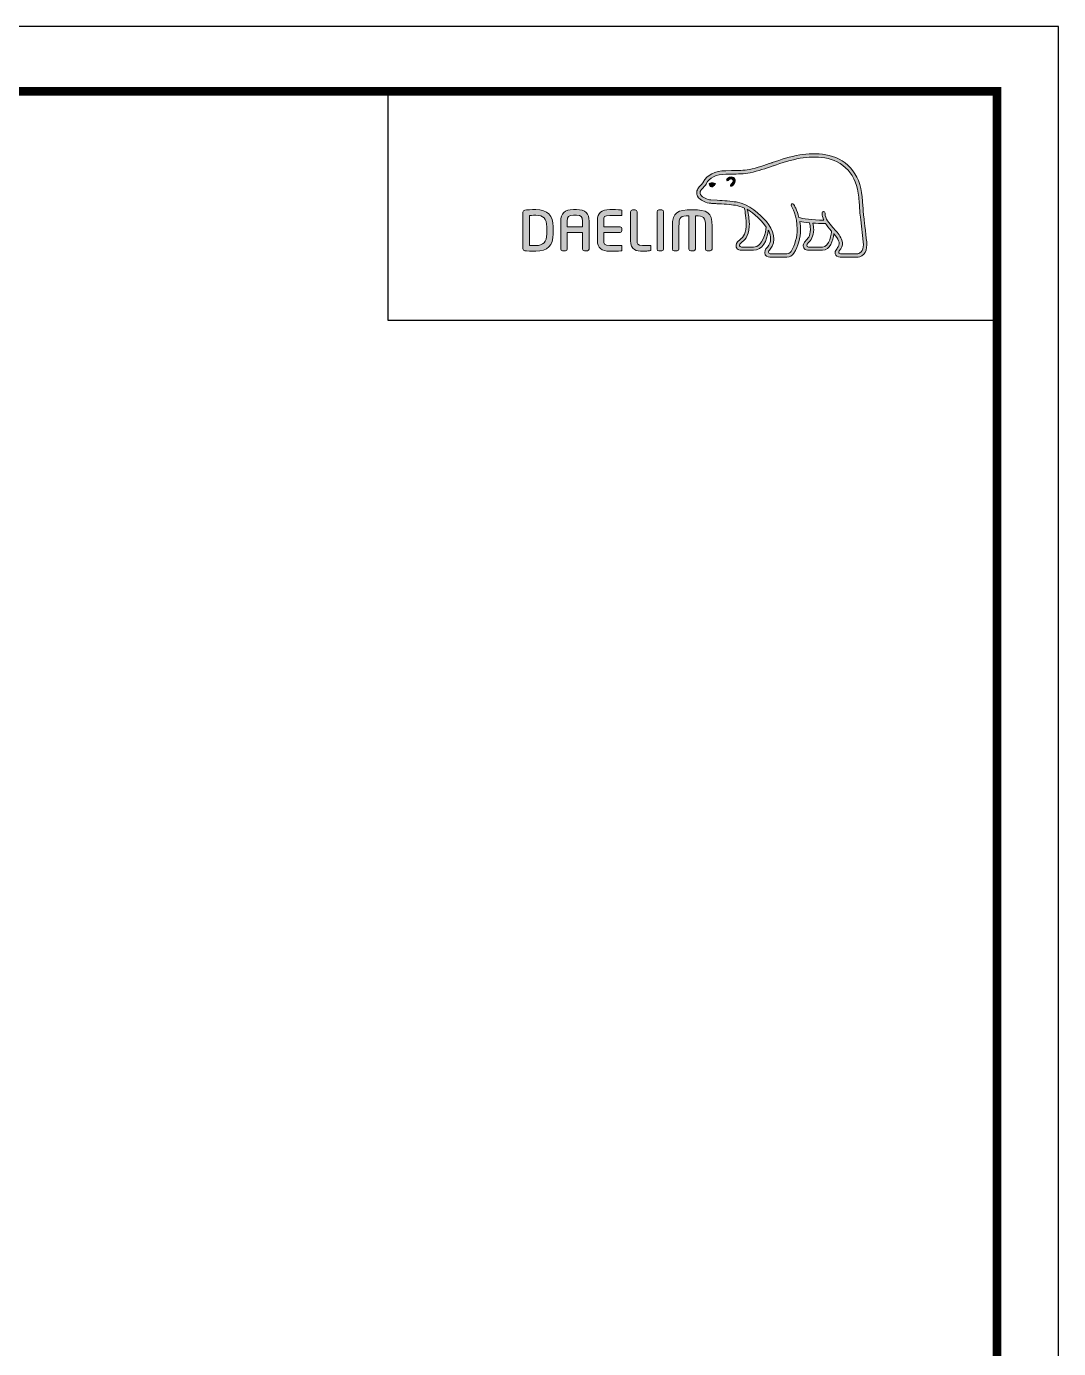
# Model space of a CAD drawing. Extents: x 1425 to 2779, y 0 to 992.
# Drawn here: x 2411.9 to 2778.7, y 522 to 992.2 of the extents above; entities that cross this region are included whole.
import ezdxf

# ---------------------------------------------------------------- set-up
doc = ezdxf.new("R2010")
doc.units = 0
doc.header["$LTSCALE"] = 10
doc.header["$MEASUREMENT"] = 0
doc.layers.get('0').update_dxf_attribs({"linetype": 'CONTINUOUS'})
doc.layers.add('레이어 1', color=7, linetype='CONTINUOUS', lineweight=0)

msp = doc.modelspace()

# ---------------------------------------------------------------- hatches: boundary and pattern name
at = {"layer": '레이어 1'}
h = msp.add_hatch(color=5, dxfattribs=at)
h.dxf.hatch_style = 1
edge = h.paths.add_edge_path(flags=16)
edge.add_spline(control_points=[(2708.62, 912), (2708.02, 911.34), (2707.27, 911.33), (2707.24, 911.33), (2707.24, 911.33), (2701.26, 911.33), (2701.26, 911.33), (2701.04, 911.33), (2700.87, 911.39), (2700.76, 911.5), (2700.67, 911.58), (2700.63, 911.72), (2700.63, 911.89), (2700.63, 912.23), (2700.87, 912.54), (2701.13, 912.86), (2701.38, 913.18), (2701.61, 913.47), (2701.74, 913.84), (2702.06, 914.72), (2702.03, 915.66), (2701.64, 916.49), (2700.93, 917.99), (2699.88, 919.16), (2698.87, 920.3), (2698.87, 920.3), (2698.52, 920.68), (2698.52, 920.68), (2697.2, 922.15), (2695.84, 923.68), (2695.73, 925.74), (2695.71, 926.15), (2695.52, 926.4), (2695.25, 926.39), (2695.25, 926.39), (2694.87, 926.2), (2694.86, 926.2), (2694.75, 926.09), (2694.69, 925.91), (2694.69, 925.72), (2694.69, 925.72), (2694.7, 925.65), (2694.7, 925.65), (2694.75, 924.9), (2694.93, 924.17), (2695.24, 923.41), (2695.24, 923.41), (2695.27, 923.33), (2695.27, 923.33), (2695.27, 923.33), (2695.19, 923.33), (2695.19, 923.33), (2691.35, 923.17), (2687.58, 923.9), (2686.48, 924.17), (2685.79, 926.92), (2684.68, 928.74), (2684.64, 928.81), (2684.55, 928.96), (2684.41, 929.07), (2684.28, 929.1), (2684.28, 929.1), (2683.96, 929.06), (2683.92, 929.05), (2683.89, 929.01), (2683.83, 928.93), (2683.71, 928.77), (2683.71, 928.77), (2683.69, 928.63), (2683.69, 928.63), (2683.69, 928.63), (2683.8, 928.27), (2683.8, 928.27), (2683.88, 928.13), (2685.85, 924.67), (2685.85, 920.09), (2685.85, 917.27), (2685.11, 914.61), (2683.65, 912.18), (2683.3, 911.59), (2682.84, 911.33), (2682.15, 911.33), (2682.15, 911.33), (2676.25, 911.33), (2676.25, 911.33), (2676.06, 911.33), (2675.65, 911.47), (2675.65, 911.9), (2675.65, 912.13), (2675.87, 912.52), (2676.23, 912.93), (2678.69, 915.66), (2677.27, 919.94), (2674.91, 922.75), (2672.63, 925.47), (2668.92, 928.89), (2664.15, 929.74), (2662.46, 930.04), (2659.68, 930.2), (2657.43, 930.33), (2657.43, 930.33), (2655.16, 930.47), (2655.16, 930.47), (2654, 930.56), (2652.07, 931.27), (2651.49, 932.38), (2651.24, 932.84), (2651.27, 933.31), (2651.58, 933.84), (2651.77, 934.17), (2652.04, 934.45), (2652.38, 934.78), (2652.75, 935.16), (2653.14, 935.55), (2653.43, 936.07), (2653.43, 936.07), (2653.52, 936.23), (2653.52, 936.23), (2654.66, 938.41), (2657.01, 939.56), (2660.5, 939.65), (2660.5, 939.65), (2662.47, 939.67), (2662.47, 939.67), (2664.63, 939.68), (2667.08, 939.7), (2669.1, 940.13), (2671.93, 940.74), (2674.77, 941.71), (2677.28, 942.56), (2677.28, 942.56), (2677.36, 942.59), (2677.36, 942.59), (2680.46, 943.65), (2683.67, 944.75), (2686.95, 945.28), (2692.19, 946.15), (2699.4, 946.12), (2703.93, 941.03), (2706.02, 938.68), (2707.31, 935.44), (2707.76, 931.4), (2707.76, 931.4), (2707.74, 931.41), (2707.72, 931.43), (2707.76, 931.35), (2707.79, 930.89), (2707.98, 928.33), (2708.03, 927.09), (2708.09, 925.82), (2708.41, 923.45), (2708.41, 923.45), (2709.33, 915.53), (2709.33, 915.53), (2709.33, 915.53), (2709.38, 914.56), (2709.38, 914.56), (2709.38, 913.43), (2709.13, 912.56), (2708.62, 912)], knot_values=[0, 0, 0, 0, 1, 1, 1, 2, 2, 2, 3, 3, 3, 4, 4, 4, 5, 5, 5, 6, 6, 6, 7, 7, 7, 8, 8, 8, 9, 9, 9, 10, 10, 10, 11, 11, 11, 12, 12, 12, 13, 13, 13, 14, 14, 14, 15, 15, 15, 16, 16, 16, 17, 17, 17, 18, 18, 18, 19, 19, 19, 20, 20, 20, 21, 21, 21, 22, 22, 22, 23, 23, 23, 24, 24, 24, 25, 25, 25, 26, 26, 26, 27, 27, 27, 28, 28, 28, 29, 29, 29, 30, 30, 30, 31, 31, 31, 32, 32, 32, 33, 33, 33, 34, 34, 34, 35, 35, 35, 36, 36, 36, 37, 37, 37, 38, 38, 38, 39, 39, 39, 40, 40, 40, 41, 41, 41, 42, 42, 42, 43, 43, 43, 44, 44, 44, 45, 45, 45, 46, 46, 46, 47, 47, 47, 48, 48, 48, 49, 49, 49, 50, 50, 50, 51, 51, 51, 52, 52, 52, 53, 53, 53, 53], degree=3, periodic=0)
edge = h.paths.add_edge_path(flags=16)
edge.add_spline(control_points=[(2694.78, 913.71), (2694.78, 913.71), (2689.9, 913.71), (2689.9, 913.71), (2689.54, 913.71), (2689.25, 914), (2689.25, 914.36), (2689.25, 914.62), (2689.48, 914.95), (2689.69, 915.17), (2690.68, 916.12), (2691.7, 917.43), (2691.7, 919.92), (2691.7, 919.92), (2691.63, 921.04), (2691.63, 921.05), (2691.63, 921.05), (2691.45, 922.15), (2691.45, 922.15), (2691.45, 922.15), (2691.44, 922.22), (2691.44, 922.22), (2691.44, 922.22), (2691.51, 922.21), (2691.51, 922.21), (2692.42, 922.15), (2694.19, 922.05), (2695.89, 922.13), (2696.31, 921.44), (2697.01, 920.57), (2698.02, 919.39), (2697.97, 918.81), (2697.49, 913.71), (2694.78, 913.71)], knot_values=[0, 0, 0, 0, 1, 1, 1, 2, 2, 2, 3, 3, 3, 4, 4, 4, 5, 5, 5, 6, 6, 6, 7, 7, 7, 8, 8, 8, 9, 9, 9, 10, 10, 10, 11, 11, 11, 11], degree=3, periodic=0)
edge = h.paths.add_edge_path(flags=16)
edge.add_spline(control_points=[(2670.29, 913.71), (2670.29, 913.71), (2666, 913.71), (2666, 913.71), (2665.68, 913.71), (2665.33, 913.97), (2665.33, 914.36), (2665.33, 914.6), (2665.53, 914.9), (2665.9, 915.19), (2666.98, 916.05), (2668.62, 917.36), (2668.8, 920.97), (2668.8, 920.97), (2668.83, 921.95), (2668.83, 921.95), (2668.83, 923.49), (2668.47, 925.34), (2668.14, 927), (2668.14, 927), (2668.09, 927.17), (2668.09, 927.17), (2668.09, 927.17), (2668.23, 927.06), (2668.23, 927.06), (2668.87, 926.67), (2672.37, 924.29), (2674.85, 920.79), (2674.64, 919.13), (2673.71, 913.71), (2670.29, 913.71)], knot_values=[0, 0, 0, 0, 1, 1, 1, 2, 2, 2, 3, 3, 3, 4, 4, 4, 5, 5, 5, 6, 6, 6, 7, 7, 7, 8, 8, 8, 9, 9, 9, 10, 10, 10, 10], degree=3, periodic=0)
edge = h.paths.add_edge_path()
edge.add_spline(control_points=[(2710.54, 915.65), (2710.54, 915.66), (2709.63, 923.61), (2709.63, 923.61), (2709.29, 925.99), (2709.24, 927.26), (2709.2, 928.38), (2709.2, 928.38), (2708.97, 931.52), (2708.97, 931.52), (2708.5, 935.82), (2707.1, 939.29), (2704.84, 941.83), (2699.94, 947.33), (2692.3, 947.39), (2686.74, 946.48), (2683.34, 945.91), (2680.08, 944.8), (2676.94, 943.73), (2676.94, 943.73), (2676.83, 943.69), (2676.83, 943.69), (2674.37, 942.85), (2671.58, 941.9), (2668.84, 941.31), (2666.96, 940.91), (2664.6, 940.89), (2662.52, 940.88), (2662.52, 940.88), (2660.46, 940.86), (2660.46, 940.86), (2656.5, 940.76), (2653.8, 939.39), (2652.44, 936.78), (2652.44, 936.78), (2652.38, 936.67), (2652.38, 936.67), (2652.15, 936.27), (2651.82, 935.94), (2651.52, 935.64), (2651.19, 935.31), (2650.82, 934.93), (2650.53, 934.45), (2650.25, 933.97), (2650.11, 933.48), (2650.11, 933), (2650.11, 932.59), (2650.21, 932.2), (2650.41, 931.82), (2651.25, 930.23), (2653.65, 929.37), (2655.09, 929.27), (2655.09, 929.27), (2657.2, 929.13), (2657.25, 929.13), (2659.36, 929.01), (2662.24, 928.84), (2663.93, 928.55), (2664.92, 928.37), (2666.04, 928.02), (2667.07, 927.53), (2667.14, 927.26), (2667.68, 924.88), (2667.68, 921.95), (2667.68, 921.95), (2667.66, 921.02), (2667.66, 921.02), (2667.5, 917.93), (2666.15, 916.85), (2665.17, 916.06), (2665.07, 915.99), (2664.19, 915.26), (2664.12, 914.38), (2664.08, 913.88), (2664.22, 913.43), (2664.52, 913.1), (2664.85, 912.75), (2665.35, 912.57), (2666, 912.57), (2666, 912.57), (2670.29, 912.57), (2670.29, 912.57), (2673.49, 912.57), (2675.08, 916.02), (2675.56, 919.26), (2675.56, 919.26), (2675.57, 919.71), (2675.57, 919.71), (2675.57, 919.71), (2675.7, 919.49), (2675.7, 919.49), (2676.12, 918.57), (2676.36, 917.48), (2676.36, 916.65), (2676.36, 915.5), (2676, 914.49), (2675.32, 913.73), (2675.15, 913.56), (2674.3, 912.67), (2674.3, 911.79), (2674.3, 911.79), (2674.3, 911.64), (2674.3, 911.64), (2674.42, 910.59), (2675.27, 910.12), (2676.06, 910.12), (2676.06, 910.12), (2682.15, 910.12), (2682.15, 910.12), (2683.25, 910.12), (2684.13, 910.62), (2684.69, 911.55), (2686.24, 914.12), (2687.02, 916.92), (2687.02, 919.85), (2687.02, 920.77), (2686.94, 921.75), (2686.77, 922.76), (2686.77, 922.76), (2686.75, 922.84), (2686.75, 922.84), (2686.75, 922.84), (2686.83, 922.83), (2686.83, 922.83), (2687.57, 922.68), (2688.75, 922.48), (2690.2, 922.32), (2690.2, 922.32), (2690.25, 922.32), (2690.25, 922.32), (2690.25, 922.32), (2690.44, 921.2), (2690.44, 921.2), (2690.44, 921.2), (2690.48, 920.94), (2690.48, 920.93), (2690.48, 920.93), (2690.54, 919.94), (2690.54, 919.94), (2690.54, 917.57), (2689.47, 916.54), (2688.89, 915.99), (2688.88, 915.98), (2688.07, 915.16), (2687.98, 914.44), (2687.98, 914.44), (2687.96, 914.21), (2687.96, 914.21), (2687.96, 913.98), (2688.02, 913.53), (2688.42, 913.12), (2688.77, 912.75), (2689.31, 912.57), (2690.04, 912.57), (2690.04, 912.57), (2694.78, 912.57), (2694.78, 912.57), (2697.66, 912.57), (2698.53, 916.23), (2698.88, 918.29), (2698.88, 918.29), (2698.9, 918.5), (2698.9, 918.5), (2698.9, 918.5), (2699.01, 918.34), (2699.01, 918.34), (2699.67, 917.49), (2700.26, 916.55), (2700.54, 915.96), (2700.68, 915.66), (2700.76, 915.32), (2700.76, 914.98), (2700.76, 914.98), (2700.66, 914.29), (2700.66, 914.29), (2700.55, 913.92), (2700.29, 913.58), (2700.04, 913.24), (2699.68, 912.77), (2699.3, 912.28), (2699.3, 911.68), (2699.3, 911.68), (2699.34, 911.35), (2699.34, 911.35), (2699.51, 910.56), (2700.15, 910.12), (2701.14, 910.12), (2701.14, 910.12), (2707.24, 910.12), (2707.24, 910.12), (2707.37, 910.12), (2708.56, 910.15), (2709.5, 911.16), (2710.24, 911.97), (2710.6, 913.08), (2710.6, 914.55), (2710.6, 914.55), (2710.54, 915.64), (2710.54, 915.65)], knot_values=[0, 0, 0, 0, 1, 1, 1, 2, 2, 2, 3, 3, 3, 4, 4, 4, 5, 5, 5, 6, 6, 6, 7, 7, 7, 8, 8, 8, 9, 9, 9, 10, 10, 10, 11, 11, 11, 12, 12, 12, 13, 13, 13, 14, 14, 14, 15, 15, 15, 16, 16, 16, 17, 17, 17, 18, 18, 18, 19, 19, 19, 20, 20, 20, 21, 21, 21, 22, 22, 22, 23, 23, 23, 24, 24, 24, 25, 25, 25, 26, 26, 26, 27, 27, 27, 28, 28, 28, 29, 29, 29, 30, 30, 30, 31, 31, 31, 32, 32, 32, 33, 33, 33, 34, 34, 34, 35, 35, 35, 36, 36, 36, 37, 37, 37, 38, 38, 38, 39, 39, 39, 40, 40, 40, 41, 41, 41, 42, 42, 42, 43, 43, 43, 44, 44, 44, 45, 45, 45, 46, 46, 46, 47, 47, 47, 48, 48, 48, 49, 49, 49, 50, 50, 50, 51, 51, 51, 52, 52, 52, 53, 53, 53, 54, 54, 54, 55, 55, 55, 56, 56, 56, 57, 57, 57, 58, 58, 58, 59, 59, 59, 60, 60, 60, 61, 61, 61, 62, 62, 62, 63, 63, 63, 64, 64, 64, 65, 65, 65, 66, 66, 66, 66], degree=3, periodic=0)
edge = h.paths.add_edge_path(flags=0)
edge.add_spline(control_points=[(2654.98, 936.22), (2654.98, 936.22), (2655.87, 936.62), (2656.97, 936.19), (2656.97, 936.19), (2657.1, 936.14), (2656.93, 935.89), (2656.39, 935.17), (2655.87, 935.01), (2655.87, 935.01), (2655.87, 935.01), (2655.48, 934.88), (2655.27, 935.14), (2654.83, 935.65), (2654.82, 935.94), (2654.82, 935.94), (2654.82, 935.94), (2654.78, 936.16), (2654.98, 936.22)], knot_values=[0, 0, 0, 0, 1, 1, 1, 2, 2, 2, 3, 3, 3, 4, 4, 4, 5, 5, 5, 6, 6, 6, 6], degree=3, periodic=0)
edge = h.paths.add_edge_path(flags=0)
edge.add_spline(control_points=[(2660.83, 937.85), (2660.7, 937.7), (2660.69, 937.46), (2660.83, 937.33), (2660.97, 937.21), (2661.21, 937.24), (2661.34, 937.39), (2661.41, 937.46), (2662.14, 938.33), (2662.77, 937.88), (2663, 937.72), (2663.09, 937.49), (2663.06, 937.18), (2663, 936.7), (2662.58, 936.15), (2662.29, 935.96), (2662.13, 935.86), (2662.02, 935.65), (2662.1, 935.47), (2662.17, 935.3), (2662.39, 935.25), (2662.57, 935.33), (2663.09, 935.58), (2663.76, 936.42), (2663.85, 937.2), (2663.91, 937.75), (2663.66, 938.2), (2663.23, 938.5), (2662.29, 939.16), (2661.23, 938.27), (2660.83, 937.85)], knot_values=[0, 0, 0, 0, 1, 1, 1, 2, 2, 2, 3, 3, 3, 4, 4, 4, 5, 5, 5, 6, 6, 6, 7, 7, 7, 8, 8, 8, 9, 9, 9, 10, 10, 10, 10], degree=3, periodic=0)
edge = h.paths.add_edge_path(flags=0)
edge.add_spline(control_points=[(2660.72, 937.2), (2660.72, 937.2), (2660.72, 937.2), (2660.72, 937.2), (2660.72, 937.2), (2660.72, 937.2), (2660.72, 937.2)], knot_values=[0, 0, 0, 0, 1, 1, 1, 2, 2, 2, 2], degree=3, periodic=0)
h = msp.add_hatch(color=5, dxfattribs=at)
h.dxf.hatch_style = 2
edge = h.paths.add_edge_path()
edge.add_spline(control_points=[(2655.06, 935.27), (2655.27, 935.01), (2655.65, 935.15), (2655.65, 935.15), (2655.65, 935.15), (2656.18, 935.3), (2656.72, 936.02)], knot_values=[2, 2, 2, 2, 3, 3, 3, 4, 4, 4, 4], degree=3, periodic=0)
edge.add_spline(control_points=[(2656.72, 936.02), (2656.89, 936.27), (2656.76, 936.33), (2656.76, 936.33)], knot_values=[1.00001, 1.00001, 1.00001, 1.00001, 2, 2, 2, 2], degree=3, periodic=0)
edge.add_spline(control_points=[(2656.76, 936.33), (2656.69, 936.36), (2656.62, 936.38), (2656.55, 936.4)], knot_values=[0.937491, 0.937491, 0.937491, 0.937491, 1, 1, 1, 1], degree=3, periodic=0)
edge.add_spline(control_points=[(2656.55, 936.4), (2656.42, 936.44), (2656.29, 936.47), (2656.17, 936.49)], knot_values=[0.812494, 0.812494, 0.812494, 0.812494, 0.937491, 0.937491, 0.937491, 0.937491], degree=3, periodic=0)
edge.add_spline(control_points=[(2656.17, 936.49), (2656.04, 936.51), (2655.92, 936.52), (2655.81, 936.52)], knot_values=[0.687496, 0.687496, 0.687496, 0.687496, 0.812494, 0.812494, 0.812494, 0.812494], degree=3, periodic=0)
edge.add_spline(control_points=[(2655.81, 936.52), (2655.7, 936.53), (2655.59, 936.52), (2655.49, 936.51)], knot_values=[0.562499, 0.562499, 0.562499, 0.562499, 0.687496, 0.687496, 0.687496, 0.687496], degree=3, periodic=0)
edge.add_spline(control_points=[(2655.49, 936.51), (2655.35, 936.5), (2655.22, 936.48), (2655.11, 936.46)], knot_values=[0.375003, 0.375003, 0.375003, 0.375003, 0.562499, 0.562499, 0.562499, 0.562499], degree=3, periodic=0)
edge.add_spline(control_points=[(2655.11, 936.46), (2654.97, 936.42), (2654.86, 936.39), (2654.81, 936.37)], knot_values=[0.125007, 0.125007, 0.125007, 0.125007, 0.375003, 0.375003, 0.375003, 0.375003], degree=3, periodic=0)
edge.add_spline(control_points=[(2654.81, 936.37), (2654.79, 936.36), (2654.77, 936.35), (2654.77, 936.35)], knot_values=[0, 0, 0, 0, 0.125007, 0.125007, 0.125007, 0.125007], degree=3, periodic=0)
edge.add_spline(control_points=[(2654.77, 936.35), (2654.56, 936.3), (2654.61, 936.08), (2654.61, 936.08), (2654.61, 936.08), (2654.62, 935.78), (2655.06, 935.27)], knot_values=[4, 4, 4, 4, 5, 5, 5, 6, 6, 6, 6], degree=3, periodic=0)
h = msp.add_hatch(color=5, dxfattribs=at)
h.dxf.hatch_style = 2
edge = h.paths.add_edge_path()
edge.add_spline(control_points=[(2660.83, 937.85), (2660.7, 937.7), (2660.69, 937.46), (2660.83, 937.33), (2660.97, 937.21), (2661.21, 937.24), (2661.34, 937.39), (2661.41, 937.46), (2662.14, 938.33), (2662.77, 937.88), (2663, 937.72), (2663.09, 937.49), (2663.06, 937.18), (2663, 936.7), (2662.58, 936.15), (2662.29, 935.96), (2662.13, 935.86), (2662.02, 935.65), (2662.1, 935.47), (2662.17, 935.3), (2662.39, 935.25), (2662.57, 935.33), (2663.09, 935.58), (2663.76, 936.42), (2663.85, 937.2), (2663.91, 937.75), (2663.66, 938.2), (2663.23, 938.5), (2662.29, 939.16), (2661.23, 938.27), (2660.83, 937.85)], knot_values=[0, 0, 0, 0, 1, 1, 1, 2, 2, 2, 3, 3, 3, 4, 4, 4, 5, 5, 5, 6, 6, 6, 7, 7, 7, 8, 8, 8, 9, 9, 9, 10, 10, 10, 10], degree=3, periodic=0)
h = msp.add_hatch(color=5, dxfattribs=at)
h.dxf.hatch_style = 2
edge = h.paths.add_edge_path()
edge.add_spline(control_points=[(2596.82, 918.36), (2596.82, 915.58), (2595.55, 914.23), (2592.94, 914.23), (2592.94, 914.23), (2591.16, 914.26), (2590.69, 914.27), (2590.69, 914.27), (2590.69, 924.93), (2590.69, 924.93), (2591.62, 925.02), (2592.93, 925.04), (2592.94, 925.04), (2595.63, 925.04), (2596.82, 923.76), (2596.82, 920.91), (2596.82, 920.91), (2596.82, 918.36), (2596.82, 918.36)], knot_values=[0, 0, 0, 0, 1, 1, 1, 2, 2, 2, 3, 3, 3, 4, 4, 4, 5, 5, 5, 6, 6, 6, 6], degree=3, periodic=0)
edge = h.paths.add_edge_path()
edge.add_spline(control_points=[(2592.94, 927.04), (2591.49, 927.04), (2589.61, 926.95), (2589, 926.85), (2588.61, 926.79), (2588.36, 926.5), (2588.36, 926.12), (2588.36, 926.12), (2588.36, 913.15), (2588.36, 913.15), (2588.36, 912.75), (2588.61, 912.47), (2589.02, 912.41), (2589.6, 912.31), (2591.47, 912.23), (2592.94, 912.23), (2596.99, 912.23), (2599.13, 914.35), (2599.13, 918.36), (2599.13, 918.36), (2599.13, 920.91), (2599.13, 920.91), (2599.13, 924.92), (2596.99, 927.04), (2592.94, 927.04)], knot_values=[0, 0, 0, 0, 1, 1, 1, 2, 2, 2, 3, 3, 3, 4, 4, 4, 5, 5, 5, 6, 6, 6, 7, 7, 7, 8, 8, 8, 8], degree=3, periodic=0)
h = msp.add_hatch(color=5, dxfattribs=at)
h.dxf.hatch_style = 2
edge = h.paths.add_edge_path()
edge.add_spline(control_points=[(2609.57, 920.92), (2609.57, 920.92), (2604.11, 920.92), (2604.11, 920.92), (2604.11, 921.12), (2604.11, 922.87), (2604.11, 922.87), (2604.11, 924.69), (2604.65, 925), (2606.27, 925), (2606.27, 925), (2607.41, 925), (2607.41, 925), (2609.03, 925), (2609.57, 924.69), (2609.57, 922.87), (2609.57, 922.87), (2609.57, 921.12), (2609.57, 920.92)], knot_values=[0, 0, 0, 0, 1, 1, 1, 2, 2, 2, 3, 3, 3, 4, 4, 4, 5, 5, 5, 6, 6, 6, 6], degree=3, periodic=0)
edge = h.paths.add_edge_path()
edge.add_spline(control_points=[(2607.41, 927.04), (2607.41, 927.04), (2606.27, 927.04), (2606.27, 927.04), (2603.18, 927.04), (2601.8, 925.75), (2601.8, 922.87), (2601.8, 922.87), (2601.8, 913), (2601.8, 913), (2601.8, 912.65), (2602.09, 912.36), (2602.42, 912.36), (2602.42, 912.36), (2603.5, 912.36), (2603.5, 912.36), (2603.88, 912.36), (2604.11, 912.68), (2604.11, 913), (2604.11, 913), (2604.11, 918.67), (2604.11, 918.89), (2604.11, 918.89), (2609.57, 918.89), (2609.57, 918.89), (2609.57, 918.67), (2609.57, 913), (2609.57, 913), (2609.57, 912.64), (2609.85, 912.36), (2610.19, 912.36), (2610.19, 912.36), (2611.26, 912.36), (2611.26, 912.36), (2611.63, 912.36), (2611.88, 912.69), (2611.88, 913), (2611.88, 913), (2611.88, 922.87), (2611.88, 922.87), (2611.88, 925.75), (2610.5, 927.04), (2607.41, 927.04)], knot_values=[0, 0, 0, 0, 1, 1, 1, 2, 2, 2, 3, 3, 3, 4, 4, 4, 5, 5, 5, 6, 6, 6, 7, 7, 7, 8, 8, 8, 9, 9, 9, 10, 10, 10, 11, 11, 11, 12, 12, 12, 13, 13, 13, 14, 14, 14, 14], degree=3, periodic=0)
h = msp.add_hatch(color=5, dxfattribs=at)
h.dxf.hatch_style = 2
edge = h.paths.add_edge_path()
edge.add_spline(control_points=[(2614.82, 923.27), (2614.82, 923.27), (2614.82, 916), (2614.82, 916), (2614.82, 913.46), (2616.27, 912.23), (2619.26, 912.23), (2620.57, 912.23), (2622.37, 912.25), (2623.09, 912.32), (2623.08, 912.32), (2623.43, 912.35), (2623.43, 912.35), (2623.43, 912.35), (2623.54, 912.36), (2623.54, 912.36), (2623.54, 912.36), (2623.54, 914.31), (2623.54, 914.31), (2623.54, 914.31), (2619.27, 914.31), (2619.27, 914.31), (2617.13, 914.31), (2617.13, 914.91), (2617.13, 916), (2617.13, 916), (2617.13, 918.69), (2617.13, 918.9), (2617.35, 918.9), (2622.87, 918.9), (2622.87, 918.9), (2623.23, 918.9), (2623.53, 919.19), (2623.53, 919.54), (2623.53, 919.54), (2623.53, 920.26), (2623.53, 920.26), (2623.53, 920.62), (2623.23, 920.91), (2622.87, 920.91), (2622.87, 920.91), (2617.35, 920.91), (2617.13, 920.91), (2617.13, 921.12), (2617.13, 923.27), (2617.13, 923.27), (2617.13, 924.36), (2617.13, 924.96), (2619.27, 924.96), (2619.27, 924.96), (2623.54, 924.94), (2623.54, 924.94), (2623.54, 924.94), (2623.54, 926.88), (2623.54, 926.88), (2623.54, 926.88), (2623.08, 926.92), (2623.08, 926.92), (2622.25, 927), (2620.32, 927.04), (2619.26, 927.04), (2616.27, 927.04), (2614.82, 925.81), (2614.82, 923.27)], knot_values=[0, 0, 0, 0, 1, 1, 1, 2, 2, 2, 3, 3, 3, 4, 4, 4, 5, 5, 5, 6, 6, 6, 7, 7, 7, 8, 8, 8, 9, 9, 9, 10, 10, 10, 11, 11, 11, 12, 12, 12, 13, 13, 13, 14, 14, 14, 15, 15, 15, 16, 16, 16, 17, 17, 17, 18, 18, 18, 19, 19, 19, 20, 20, 20, 21, 21, 21, 21], degree=3, periodic=0)
h = msp.add_hatch(color=5, dxfattribs=at)
h.dxf.hatch_style = 2
edge = h.paths.add_edge_path()
edge.add_spline(control_points=[(2627.24, 926.91), (2626.89, 926.91), (2626.58, 926.61), (2626.58, 926.26), (2626.58, 926.26), (2626.58, 916), (2626.58, 916), (2626.58, 912.66), (2628.87, 912.23), (2630.85, 912.23), (2632.31, 912.23), (2632.69, 912.29), (2633.12, 912.36), (2633.12, 912.36), (2633.37, 912.4), (2633.37, 912.4), (2633.37, 912.4), (2633.71, 912.44), (2633.71, 912.44), (2633.71, 912.44), (2633.81, 912.45), (2633.81, 912.45), (2633.81, 912.45), (2633.81, 914.31), (2633.81, 914.31), (2633.81, 914.31), (2630.88, 914.31), (2630.88, 914.31), (2628.9, 914.31), (2628.9, 915.05), (2628.9, 915.78), (2628.9, 915.78), (2628.9, 926.26), (2628.9, 926.26), (2628.9, 926.61), (2628.6, 926.91), (2628.24, 926.91), (2628.24, 926.91), (2627.24, 926.91), (2627.24, 926.91)], knot_values=[0, 0, 0, 0, 1, 1, 1, 2, 2, 2, 3, 3, 3, 4, 4, 4, 5, 5, 5, 6, 6, 6, 7, 7, 7, 8, 8, 8, 9, 9, 9, 10, 10, 10, 11, 11, 11, 12, 12, 12, 13, 13, 13, 13], degree=3, periodic=0)
h = msp.add_hatch(color=5, dxfattribs=at)
h.dxf.hatch_style = 2
edge = h.paths.add_edge_path()
edge.add_spline(control_points=[(2636.67, 926.91), (2636.28, 926.91), (2636.05, 926.59), (2636.05, 926.28), (2636.05, 926.28), (2636.05, 913), (2636.05, 913), (2636.05, 912.64), (2636.33, 912.36), (2636.67, 912.36), (2636.67, 912.36), (2637.75, 912.36), (2637.75, 912.36), (2638.13, 912.36), (2638.36, 912.68), (2638.36, 913), (2638.36, 913), (2638.36, 926.28), (2638.36, 926.28), (2638.36, 926.63), (2638.09, 926.91), (2637.75, 926.91), (2637.75, 926.91), (2636.67, 926.91), (2636.67, 926.91)], knot_values=[0, 0, 0, 0, 1, 1, 1, 2, 2, 2, 3, 3, 3, 4, 4, 4, 5, 5, 5, 6, 6, 6, 7, 7, 7, 8, 8, 8, 8], degree=3, periodic=0)
h = msp.add_hatch(color=5, dxfattribs=at)
h.dxf.hatch_style = 2
edge = h.paths.add_edge_path()
edge.add_spline(control_points=[(2641.47, 921.17), (2641.47, 921.17), (2641.47, 913), (2641.47, 913), (2641.47, 912.64), (2641.75, 912.36), (2642.09, 912.36), (2642.09, 912.36), (2643.18, 912.36), (2643.18, 912.36), (2643.57, 912.36), (2643.8, 912.68), (2643.8, 913), (2643.8, 913), (2643.8, 920.97), (2643.8, 920.97), (2643.8, 924.49), (2644.4, 924.83), (2647.37, 924.84), (2647.37, 924.62), (2647.37, 913), (2647.37, 913), (2647.37, 912.63), (2647.63, 912.36), (2647.98, 912.36), (2647.98, 912.36), (2649.06, 912.36), (2649.06, 912.36), (2649.44, 912.36), (2649.67, 912.68), (2649.67, 913), (2649.67, 913), (2649.67, 924.59), (2649.67, 924.82), (2651.06, 924.81), (2652.04, 924.7), (2652.57, 924.17), (2653.13, 923.61), (2653.24, 922.57), (2653.24, 920.97), (2653.24, 920.97), (2653.24, 913), (2653.24, 913), (2653.24, 912.65), (2653.52, 912.36), (2653.86, 912.36), (2653.86, 912.36), (2654.96, 912.36), (2654.96, 912.36), (2655.34, 912.36), (2655.57, 912.69), (2655.57, 913), (2655.57, 913), (2655.57, 921.17), (2655.57, 921.17), (2655.57, 926.13), (2653.82, 926.97), (2648.53, 926.97), (2643.23, 926.97), (2641.47, 926.13), (2641.47, 921.17)], knot_values=[0, 0, 0, 0, 1, 1, 1, 2, 2, 2, 3, 3, 3, 4, 4, 4, 5, 5, 5, 6, 6, 6, 7, 7, 7, 8, 8, 8, 9, 9, 9, 10, 10, 10, 11, 11, 11, 12, 12, 12, 13, 13, 13, 14, 14, 14, 15, 15, 15, 16, 16, 16, 17, 17, 17, 18, 18, 18, 19, 19, 19, 20, 20, 20, 20], degree=3, periodic=0)

# ---------------------------------------------------------------- linework, layer by layer
at = {"color": 5, "lineweight": -3, "ltscale": 0.5}
msp.add_line((2540.43, 887.61), (2540.43, 969.12), dxfattribs=at)
at = {"color": 5}
msp.add_line((2670.1, 912.57), (2670.1, 912.57), dxfattribs=at)
at = {"color": 5, "lineweight": -3, "ltscale": 40}
msp.add_line((2756.84, 887.61), (2540.43, 887.61), dxfattribs=at)
at = {"lineweight": -3, "ltscale": 0.5}
msp.add_lwpolyline([(1424.67, 0), (2778.75, 0), (2778.75, 992.16), (1424.67, 992.16)], close=True, dxfattribs=at)
at = {"color": 5, "linetype": 'ByBlock', "lineweight": -3, "const_width": 3.12}
msp.add_lwpolyline([(1446.44, 42.48), (2756.84, 42.48), (2756.84, 969.12), (1446.44, 969.12)], close=True, dxfattribs=at)
at = {"layer": '레이어 1', "color": 5}
for points, knots in [([(2710.54, 915.65), (2710.54, 915.66), (2709.63, 923.61), (2709.63, 923.61), (2709.29, 925.99), (2709.24, 927.26), (2709.2, 928.38), (2709.2, 928.38), (2708.97, 931.52), (2708.97, 931.52), (2708.5, 935.82), (2707.1, 939.29), (2704.84, 941.83), (2699.94, 947.33), (2692.3, 947.39), (2686.74, 946.48), (2683.34, 945.91), (2680.08, 944.8), (2676.94, 943.73), (2676.94, 943.73), (2676.83, 943.69), (2676.83, 943.69), (2674.37, 942.85), (2671.58, 941.9), (2668.84, 941.31), (2666.96, 940.91), (2664.6, 940.89), (2662.52, 940.88), (2662.52, 940.88), (2660.46, 940.86), (2660.46, 940.86), (2656.5, 940.76), (2653.8, 939.39), (2652.44, 936.78), (2652.44, 936.78), (2652.38, 936.67), (2652.38, 936.67), (2652.15, 936.27), (2651.82, 935.94), (2651.52, 935.64), (2651.19, 935.31), (2650.82, 934.93), (2650.53, 934.45), (2650.25, 933.97), (2650.11, 933.48), (2650.11, 933), (2650.11, 932.59), (2650.21, 932.2), (2650.41, 931.82), (2651.25, 930.23), (2653.65, 929.37), (2655.09, 929.27), (2655.09, 929.27), (2657.2, 929.13), (2657.25, 929.13), (2659.36, 929.01), (2662.24, 928.84), (2663.93, 928.55), (2664.92, 928.37), (2666.04, 928.02), (2667.07, 927.53), (2667.14, 927.26), (2667.68, 924.88), (2667.68, 921.95), (2667.68, 921.95), (2667.66, 921.02), (2667.66, 921.02), (2667.5, 917.93), (2666.15, 916.85), (2665.17, 916.06), (2665.07, 915.99), (2664.19, 915.26), (2664.12, 914.38), (2664.08, 913.88), (2664.22, 913.43), (2664.52, 913.1), (2664.85, 912.75), (2665.35, 912.57), (2666, 912.57), (2666, 912.57), (2670.29, 912.57), (2670.29, 912.57), (2673.49, 912.57), (2675.08, 916.02), (2675.56, 919.26), (2675.56, 919.26), (2675.57, 919.71), (2675.57, 919.71), (2675.57, 919.71), (2675.7, 919.49), (2675.7, 919.49), (2676.12, 918.57), (2676.36, 917.48), (2676.36, 916.65), (2676.36, 915.5), (2676, 914.49), (2675.32, 913.73), (2675.15, 913.56), (2674.3, 912.67), (2674.3, 911.79), (2674.3, 911.79), (2674.3, 911.64), (2674.3, 911.64), (2674.42, 910.59), (2675.27, 910.12), (2676.06, 910.12), (2676.06, 910.12), (2682.15, 910.12), (2682.15, 910.12), (2683.25, 910.12), (2684.13, 910.62), (2684.69, 911.55), (2686.24, 914.12), (2687.02, 916.92), (2687.02, 919.85), (2687.02, 920.77), (2686.94, 921.75), (2686.77, 922.76), (2686.77, 922.76), (2686.75, 922.84), (2686.75, 922.84), (2686.75, 922.84), (2686.83, 922.83), (2686.83, 922.83), (2687.57, 922.68), (2688.75, 922.48), (2690.2, 922.32), (2690.2, 922.32), (2690.25, 922.32), (2690.25, 922.32), (2690.25, 922.32), (2690.44, 921.2), (2690.44, 921.2), (2690.44, 921.2), (2690.48, 920.94), (2690.48, 920.93), (2690.48, 920.93), (2690.54, 919.94), (2690.54, 919.94), (2690.54, 917.57), (2689.47, 916.54), (2688.89, 915.99), (2688.88, 915.98), (2688.07, 915.16), (2687.98, 914.44), (2687.98, 914.44), (2687.96, 914.21), (2687.96, 914.21), (2687.96, 913.98), (2688.02, 913.53), (2688.42, 913.12), (2688.77, 912.75), (2689.31, 912.57), (2690.04, 912.57), (2690.04, 912.57), (2694.78, 912.57), (2694.78, 912.57), (2697.66, 912.57), (2698.53, 916.23), (2698.88, 918.29), (2698.88, 918.29), (2698.9, 918.5), (2698.9, 918.5), (2698.9, 918.5), (2699.01, 918.34), (2699.01, 918.34), (2699.67, 917.49), (2700.26, 916.55), (2700.54, 915.96), (2700.68, 915.66), (2700.76, 915.32), (2700.76, 914.98), (2700.76, 914.98), (2700.66, 914.29), (2700.66, 914.29), (2700.55, 913.92), (2700.29, 913.58), (2700.04, 913.24), (2699.68, 912.77), (2699.3, 912.28), (2699.3, 911.68), (2699.3, 911.68), (2699.34, 911.35), (2699.34, 911.35), (2699.51, 910.56), (2700.15, 910.12), (2701.14, 910.12), (2701.14, 910.12), (2707.24, 910.12), (2707.24, 910.12), (2707.37, 910.12), (2708.56, 910.15), (2709.5, 911.16), (2710.24, 911.97), (2710.6, 913.08), (2710.6, 914.55), (2710.6, 914.55), (2710.54, 915.64), (2710.54, 915.65)], [0, 0, 0, 0, 1, 1, 1, 2, 2, 2, 3, 3, 3, 4, 4, 4, 5, 5, 5, 6, 6, 6, 7, 7, 7, 8, 8, 8, 9, 9, 9, 10, 10, 10, 11, 11, 11, 12, 12, 12, 13, 13, 13, 14, 14, 14, 15, 15, 15, 16, 16, 16, 17, 17, 17, 18, 18, 18, 19, 19, 19, 20, 20, 20, 21, 21, 21, 22, 22, 22, 23, 23, 23, 24, 24, 24, 25, 25, 25, 26, 26, 26, 27, 27, 27, 28, 28, 28, 29, 29, 29, 30, 30, 30, 31, 31, 31, 32, 32, 32, 33, 33, 33, 34, 34, 34, 35, 35, 35, 36, 36, 36, 37, 37, 37, 38, 38, 38, 39, 39, 39, 40, 40, 40, 41, 41, 41, 42, 42, 42, 43, 43, 43, 44, 44, 44, 45, 45, 45, 46, 46, 46, 47, 47, 47, 48, 48, 48, 49, 49, 49, 50, 50, 50, 51, 51, 51, 52, 52, 52, 53, 53, 53, 54, 54, 54, 55, 55, 55, 56, 56, 56, 57, 57, 57, 58, 58, 58, 59, 59, 59, 60, 60, 60, 61, 61, 61, 62, 62, 62, 63, 63, 63, 64, 64, 64, 65, 65, 65, 66, 66, 66, 66]), ([(2654.72, 936.35), (2654.72, 936.35), (2655.61, 936.75), (2656.71, 936.33), (2656.71, 936.33), (2656.84, 936.27), (2656.66, 936.02), (2656.13, 935.3), (2655.6, 935.15), (2655.6, 935.15), (2655.6, 935.15), (2655.22, 935.01), (2655.01, 935.27), (2654.57, 935.78), (2654.56, 936.08), (2654.56, 936.08), (2654.56, 936.08), (2654.51, 936.3), (2654.72, 936.35)], [0, 0, 0, 0, 1, 1, 1, 2, 2, 2, 3, 3, 3, 4, 4, 4, 5, 5, 5, 6, 6, 6, 6]), ([(2654.77, 936.35), (2654.77, 936.35), (2655.66, 936.75), (2656.76, 936.33), (2656.76, 936.33), (2656.89, 936.27), (2656.72, 936.02), (2656.18, 935.3), (2655.65, 935.15), (2655.65, 935.15), (2655.65, 935.15), (2655.27, 935.01), (2655.06, 935.27), (2654.62, 935.78), (2654.61, 936.08), (2654.61, 936.08), (2654.61, 936.08), (2654.56, 936.3), (2654.77, 936.35)], [0, 0, 0, 0, 1, 1, 1, 2, 2, 2, 3, 3, 3, 4, 4, 4, 5, 5, 5, 6, 6, 6, 6]), ([(2660.83, 937.85), (2660.7, 937.7), (2660.69, 937.46), (2660.83, 937.33), (2660.97, 937.21), (2661.21, 937.24), (2661.34, 937.39), (2661.41, 937.46), (2662.14, 938.33), (2662.77, 937.88), (2663, 937.72), (2663.09, 937.49), (2663.06, 937.18), (2663, 936.7), (2662.58, 936.15), (2662.29, 935.96), (2662.13, 935.86), (2662.02, 935.65), (2662.1, 935.47), (2662.17, 935.3), (2662.39, 935.25), (2662.57, 935.33), (2663.09, 935.58), (2663.76, 936.42), (2663.85, 937.2), (2663.91, 937.75), (2663.66, 938.2), (2663.23, 938.5), (2662.29, 939.16), (2661.23, 938.27), (2660.83, 937.85)], [0, 0, 0, 0, 1, 1, 1, 2, 2, 2, 3, 3, 3, 4, 4, 4, 5, 5, 5, 6, 6, 6, 7, 7, 7, 8, 8, 8, 9, 9, 9, 10, 10, 10, 10]), ([(2660.72, 937.2), (2660.72, 937.2), (2660.72, 937.2), (2660.72, 937.2), (2660.72, 937.2), (2660.72, 937.2), (2660.72, 937.2)], [0, 0, 0, 0, 1, 1, 1, 2, 2, 2, 2]), ([(2592.94, 927.04), (2591.49, 927.04), (2589.61, 926.95), (2589, 926.85), (2588.61, 926.79), (2588.36, 926.5), (2588.36, 926.12), (2588.36, 926.12), (2588.36, 913.15), (2588.36, 913.15), (2588.36, 912.75), (2588.61, 912.47), (2589.02, 912.41), (2589.6, 912.31), (2591.47, 912.23), (2592.94, 912.23), (2596.99, 912.23), (2599.13, 914.35), (2599.13, 918.36), (2599.13, 918.36), (2599.13, 920.91), (2599.13, 920.91), (2599.13, 924.92), (2596.99, 927.04), (2592.94, 927.04)], [0, 0, 0, 0, 1, 1, 1, 2, 2, 2, 3, 3, 3, 4, 4, 4, 5, 5, 5, 6, 6, 6, 7, 7, 7, 8, 8, 8, 8]), ([(2607.41, 927.04), (2607.41, 927.04), (2606.27, 927.04), (2606.27, 927.04), (2603.18, 927.04), (2601.8, 925.75), (2601.8, 922.87), (2601.8, 922.87), (2601.8, 913), (2601.8, 913), (2601.8, 912.65), (2602.09, 912.36), (2602.42, 912.36), (2602.42, 912.36), (2603.5, 912.36), (2603.5, 912.36), (2603.88, 912.36), (2604.11, 912.68), (2604.11, 913), (2604.11, 913), (2604.11, 918.67), (2604.11, 918.89), (2604.11, 918.89), (2609.57, 918.89), (2609.57, 918.89), (2609.57, 918.67), (2609.57, 913), (2609.57, 913), (2609.57, 912.64), (2609.85, 912.36), (2610.19, 912.36), (2610.19, 912.36), (2611.26, 912.36), (2611.26, 912.36), (2611.63, 912.36), (2611.88, 912.69), (2611.88, 913), (2611.88, 913), (2611.88, 922.87), (2611.88, 922.87), (2611.88, 925.75), (2610.5, 927.04), (2607.41, 927.04)], [0, 0, 0, 0, 1, 1, 1, 2, 2, 2, 3, 3, 3, 4, 4, 4, 5, 5, 5, 6, 6, 6, 7, 7, 7, 8, 8, 8, 9, 9, 9, 10, 10, 10, 11, 11, 11, 12, 12, 12, 13, 13, 13, 14, 14, 14, 14]), ([(2614.82, 923.27), (2614.82, 923.27), (2614.82, 916), (2614.82, 916), (2614.82, 913.46), (2616.27, 912.23), (2619.26, 912.23), (2620.57, 912.23), (2622.37, 912.25), (2623.09, 912.32), (2623.08, 912.32), (2623.43, 912.35), (2623.43, 912.35), (2623.43, 912.35), (2623.54, 912.36), (2623.54, 912.36), (2623.54, 912.36), (2623.54, 914.31), (2623.54, 914.31), (2623.54, 914.31), (2619.27, 914.31), (2619.27, 914.31), (2617.13, 914.31), (2617.13, 914.91), (2617.13, 916), (2617.13, 916), (2617.13, 918.69), (2617.13, 918.9), (2617.35, 918.9), (2622.87, 918.9), (2622.87, 918.9), (2623.23, 918.9), (2623.53, 919.19), (2623.53, 919.54), (2623.53, 919.54), (2623.53, 920.26), (2623.53, 920.26), (2623.53, 920.62), (2623.23, 920.91), (2622.87, 920.91), (2622.87, 920.91), (2617.35, 920.91), (2617.13, 920.91), (2617.13, 921.12), (2617.13, 923.27), (2617.13, 923.27), (2617.13, 924.36), (2617.13, 924.96), (2619.27, 924.96), (2619.27, 924.96), (2623.54, 924.94), (2623.54, 924.94), (2623.54, 924.94), (2623.54, 926.88), (2623.54, 926.88), (2623.54, 926.88), (2623.08, 926.92), (2623.08, 926.92), (2622.25, 927), (2620.32, 927.04), (2619.26, 927.04), (2616.27, 927.04), (2614.82, 925.81), (2614.82, 923.27)], [0, 0, 0, 0, 1, 1, 1, 2, 2, 2, 3, 3, 3, 4, 4, 4, 5, 5, 5, 6, 6, 6, 7, 7, 7, 8, 8, 8, 9, 9, 9, 10, 10, 10, 11, 11, 11, 12, 12, 12, 13, 13, 13, 14, 14, 14, 15, 15, 15, 16, 16, 16, 17, 17, 17, 18, 18, 18, 19, 19, 19, 20, 20, 20, 21, 21, 21, 21]), ([(2627.24, 926.91), (2626.89, 926.91), (2626.58, 926.61), (2626.58, 926.26), (2626.58, 926.26), (2626.58, 916), (2626.58, 916), (2626.58, 912.66), (2628.87, 912.23), (2630.85, 912.23), (2632.31, 912.23), (2632.69, 912.29), (2633.12, 912.36), (2633.12, 912.36), (2633.37, 912.4), (2633.37, 912.4), (2633.37, 912.4), (2633.71, 912.44), (2633.71, 912.44), (2633.71, 912.44), (2633.81, 912.45), (2633.81, 912.45), (2633.81, 912.45), (2633.81, 914.31), (2633.81, 914.31), (2633.81, 914.31), (2630.88, 914.31), (2630.88, 914.31), (2628.9, 914.31), (2628.9, 915.05), (2628.9, 915.78), (2628.9, 915.78), (2628.9, 926.26), (2628.9, 926.26), (2628.9, 926.61), (2628.6, 926.91), (2628.24, 926.91), (2628.24, 926.91), (2627.24, 926.91), (2627.24, 926.91)], [0, 0, 0, 0, 1, 1, 1, 2, 2, 2, 3, 3, 3, 4, 4, 4, 5, 5, 5, 6, 6, 6, 7, 7, 7, 8, 8, 8, 9, 9, 9, 10, 10, 10, 11, 11, 11, 12, 12, 12, 13, 13, 13, 13]), ([(2636.67, 926.91), (2636.28, 926.91), (2636.05, 926.59), (2636.05, 926.28), (2636.05, 926.28), (2636.05, 913), (2636.05, 913), (2636.05, 912.64), (2636.33, 912.36), (2636.67, 912.36), (2636.67, 912.36), (2637.75, 912.36), (2637.75, 912.36), (2638.13, 912.36), (2638.36, 912.68), (2638.36, 913), (2638.36, 913), (2638.36, 926.28), (2638.36, 926.28), (2638.36, 926.63), (2638.09, 926.91), (2637.75, 926.91), (2637.75, 926.91), (2636.67, 926.91), (2636.67, 926.91)], [0, 0, 0, 0, 1, 1, 1, 2, 2, 2, 3, 3, 3, 4, 4, 4, 5, 5, 5, 6, 6, 6, 7, 7, 7, 8, 8, 8, 8]), ([(2641.47, 921.17), (2641.47, 921.17), (2641.47, 913), (2641.47, 913), (2641.47, 912.64), (2641.75, 912.36), (2642.09, 912.36), (2642.09, 912.36), (2643.18, 912.36), (2643.18, 912.36), (2643.57, 912.36), (2643.8, 912.68), (2643.8, 913), (2643.8, 913), (2643.8, 920.97), (2643.8, 920.97), (2643.8, 924.49), (2644.4, 924.83), (2647.37, 924.84), (2647.37, 924.62), (2647.37, 913), (2647.37, 913), (2647.37, 912.63), (2647.63, 912.36), (2647.98, 912.36), (2647.98, 912.36), (2649.06, 912.36), (2649.06, 912.36), (2649.44, 912.36), (2649.67, 912.68), (2649.67, 913), (2649.67, 913), (2649.67, 924.59), (2649.67, 924.82), (2651.06, 924.81), (2652.04, 924.7), (2652.57, 924.17), (2653.13, 923.61), (2653.24, 922.57), (2653.24, 920.97), (2653.24, 920.97), (2653.24, 913), (2653.24, 913), (2653.24, 912.65), (2653.52, 912.36), (2653.86, 912.36), (2653.86, 912.36), (2654.96, 912.36), (2654.96, 912.36), (2655.34, 912.36), (2655.57, 912.69), (2655.57, 913), (2655.57, 913), (2655.57, 921.17), (2655.57, 921.17), (2655.57, 926.13), (2653.82, 926.97), (2648.53, 926.97), (2643.23, 926.97), (2641.47, 926.13), (2641.47, 921.17)], [0, 0, 0, 0, 1, 1, 1, 2, 2, 2, 3, 3, 3, 4, 4, 4, 5, 5, 5, 6, 6, 6, 7, 7, 7, 8, 8, 8, 9, 9, 9, 10, 10, 10, 11, 11, 11, 12, 12, 12, 13, 13, 13, 14, 14, 14, 15, 15, 15, 16, 16, 16, 17, 17, 17, 18, 18, 18, 19, 19, 19, 20, 20, 20, 20]), ([(2670.29, 913.71), (2670.29, 913.71), (2666, 913.71), (2666, 913.71), (2665.68, 913.71), (2665.33, 913.97), (2665.33, 914.36), (2665.33, 914.6), (2665.53, 914.9), (2665.9, 915.19), (2666.98, 916.05), (2668.62, 917.36), (2668.8, 920.97), (2668.8, 920.97), (2668.83, 921.95), (2668.83, 921.95), (2668.83, 923.49), (2668.47, 925.34), (2668.14, 927), (2668.14, 927), (2668.09, 927.17), (2668.09, 927.17), (2668.09, 927.17), (2668.23, 927.06), (2668.23, 927.06), (2668.87, 926.67), (2672.37, 924.29), (2674.85, 920.79), (2674.64, 919.13), (2673.71, 913.71), (2670.29, 913.71)], [0, 0, 0, 0, 1, 1, 1, 2, 2, 2, 3, 3, 3, 4, 4, 4, 5, 5, 5, 6, 6, 6, 7, 7, 7, 8, 8, 8, 9, 9, 9, 10, 10, 10, 10]), ([(2683.8, 928.27), (2683.88, 928.13), (2685.85, 924.67), (2685.85, 920.09), (2685.85, 917.27), (2685.11, 914.61), (2683.65, 912.18)], [24, 24, 24, 24, 25, 25, 25, 26, 26, 26, 26]), ([(2596.82, 918.36), (2596.82, 915.58), (2595.55, 914.23), (2592.94, 914.23), (2592.94, 914.23), (2591.16, 914.26), (2590.69, 914.27), (2590.69, 914.27), (2590.69, 924.93), (2590.69, 924.93), (2591.62, 925.02), (2592.93, 925.04), (2592.94, 925.04), (2595.63, 925.04), (2596.82, 923.76), (2596.82, 920.91), (2596.82, 920.91), (2596.82, 918.36), (2596.82, 918.36)], [0, 0, 0, 0, 1, 1, 1, 2, 2, 2, 3, 3, 3, 4, 4, 4, 5, 5, 5, 6, 6, 6, 6]), ([(2609.57, 920.92), (2609.57, 920.92), (2604.11, 920.92), (2604.11, 920.92), (2604.11, 921.12), (2604.11, 922.87), (2604.11, 922.87), (2604.11, 924.69), (2604.65, 925), (2606.27, 925), (2606.27, 925), (2607.41, 925), (2607.41, 925), (2609.03, 925), (2609.57, 924.69), (2609.57, 922.87), (2609.57, 922.87), (2609.57, 921.12), (2609.57, 920.92)], [0, 0, 0, 0, 1, 1, 1, 2, 2, 2, 3, 3, 3, 4, 4, 4, 5, 5, 5, 6, 6, 6, 6]), ([(2694.78, 913.71), (2694.78, 913.71), (2689.9, 913.71), (2689.9, 913.71), (2689.54, 913.71), (2689.25, 914), (2689.25, 914.36), (2689.25, 914.62), (2689.48, 914.95), (2689.69, 915.17), (2690.68, 916.12), (2691.7, 917.43), (2691.7, 919.92), (2691.7, 919.92), (2691.63, 921.04), (2691.63, 921.05), (2691.63, 921.05), (2691.45, 922.15), (2691.45, 922.15), (2691.45, 922.15), (2691.44, 922.22), (2691.44, 922.22), (2691.44, 922.22), (2691.51, 922.21), (2691.51, 922.21), (2692.42, 922.15), (2694.19, 922.05), (2695.89, 922.13), (2696.31, 921.44), (2697.01, 920.57), (2698.02, 919.39), (2697.97, 918.81), (2697.49, 913.71), (2694.78, 913.71)], [0, 0, 0, 0, 1, 1, 1, 2, 2, 2, 3, 3, 3, 4, 4, 4, 5, 5, 5, 6, 6, 6, 7, 7, 7, 8, 8, 8, 9, 9, 9, 10, 10, 10, 11, 11, 11, 11]), ([(2676.25, 911.33), (2676.06, 911.33), (2675.65, 911.47), (2675.65, 911.9), (2675.65, 912.13), (2675.87, 912.52), (2676.23, 912.93)], [28, 28, 28, 28, 29, 29, 29, 30, 30, 30, 30]), ([(2700.76, 911.5), (2700.67, 911.58), (2700.63, 911.72), (2700.63, 911.89), (2700.63, 912.23), (2700.87, 912.54), (2701.13, 912.86)], [3, 3, 3, 3, 4, 4, 4, 5, 5, 5, 5])]:
    msp.add_open_spline(points, degree=3, knots=knots, dxfattribs=at)
for points in [[(2677.36, 942.59), (2680.46, 943.65), (2683.67, 944.75), (2686.95, 945.28)], [(2686.95, 945.28), (2692.19, 946.15), (2699.4, 946.12), (2703.93, 941.03)], [(2669.1, 940.13), (2671.93, 940.74), (2674.77, 941.71), (2677.28, 942.56)], [(2677.28, 942.56), (2677.28, 942.56), (2677.36, 942.59), (2677.36, 942.59)], [(2703.93, 941.03), (2706.02, 938.68), (2707.31, 935.44), (2707.76, 931.4)], [(2652.38, 934.78), (2652.75, 935.16), (2653.14, 935.55), (2653.43, 936.07)], [(2653.43, 936.07), (2653.43, 936.07), (2653.52, 936.23), (2653.52, 936.23)], [(2653.52, 936.23), (2654.66, 938.41), (2657.01, 939.56), (2660.5, 939.65)], [(2660.5, 939.65), (2660.5, 939.65), (2662.47, 939.67), (2662.47, 939.67)], [(2662.47, 939.67), (2664.63, 939.68), (2667.08, 939.7), (2669.1, 940.13)], [(2651.49, 932.38), (2651.24, 932.84), (2651.27, 933.31), (2651.58, 933.84)], [(2655.16, 930.47), (2654, 930.56), (2652.07, 931.27), (2651.49, 932.38)], [(2651.58, 933.84), (2651.77, 934.17), (2652.04, 934.45), (2652.38, 934.78)], [(2707.76, 931.4), (2707.76, 931.4), (2707.74, 931.41), (2707.72, 931.43)], [(2707.72, 931.43), (2707.76, 931.35), (2707.79, 930.89), (2707.98, 928.33)], [(2657.43, 930.33), (2657.43, 930.33), (2655.16, 930.47), (2655.16, 930.47)], [(2664.15, 929.74), (2662.46, 930.04), (2659.68, 930.2), (2657.43, 930.33)], [(2674.91, 922.75), (2672.63, 925.47), (2668.92, 928.89), (2664.15, 929.74)], [(2683.71, 928.77), (2683.71, 928.77), (2683.69, 928.63), (2683.69, 928.63)], [(2683.69, 928.63), (2683.69, 928.63), (2683.8, 928.27), (2683.8, 928.27)], [(2683.92, 929.05), (2683.89, 929.01), (2683.83, 928.93), (2683.71, 928.77)], [(2684.28, 929.1), (2684.28, 929.1), (2683.96, 929.06), (2683.92, 929.05)], [(2684.64, 928.81), (2684.55, 928.96), (2684.41, 929.07), (2684.28, 929.1)], [(2686.48, 924.17), (2685.79, 926.92), (2684.68, 928.74), (2684.64, 928.81)], [(2694.86, 926.2), (2694.75, 926.09), (2694.69, 925.91), (2694.69, 925.72)], [(2695.25, 926.39), (2695.25, 926.39), (2694.87, 926.2), (2694.86, 926.2)], [(2695.73, 925.74), (2695.71, 926.15), (2695.52, 926.4), (2695.25, 926.39)], [(2707.98, 928.33), (2708.03, 927.09), (2708.09, 925.82), (2708.41, 923.45)], [(2676.23, 912.93), (2678.69, 915.66), (2677.27, 919.94), (2674.91, 922.75)], [(2695.19, 923.33), (2691.35, 923.17), (2687.58, 923.9), (2686.48, 924.17)], [(2694.69, 925.72), (2694.69, 925.72), (2694.7, 925.65), (2694.7, 925.65)], [(2694.7, 925.65), (2694.75, 924.9), (2694.93, 924.17), (2695.24, 923.41)], [(2695.27, 923.33), (2695.27, 923.33), (2695.19, 923.33), (2695.19, 923.33)], [(2695.24, 923.41), (2695.24, 923.41), (2695.27, 923.33), (2695.27, 923.33)], [(2698.52, 920.68), (2697.2, 922.15), (2695.84, 923.68), (2695.73, 925.74)], [(2708.41, 923.45), (2708.41, 923.45), (2709.33, 915.53), (2709.33, 915.53)], [(2698.87, 920.3), (2698.87, 920.3), (2698.52, 920.68), (2698.52, 920.68)], [(2701.64, 916.49), (2700.93, 917.99), (2699.88, 919.16), (2698.87, 920.3)], [(2683.65, 912.18), (2683.3, 911.59), (2682.84, 911.33), (2682.15, 911.33)], [(2701.13, 912.86), (2701.38, 913.18), (2701.61, 913.47), (2701.74, 913.84)], [(2701.74, 913.84), (2702.06, 914.72), (2702.03, 915.66), (2701.64, 916.49)], [(2709.38, 914.56), (2709.38, 913.43), (2709.13, 912.56), (2708.62, 912)], [(2709.33, 915.53), (2709.33, 915.53), (2709.38, 914.56), (2709.38, 914.56)], [(2682.15, 911.33), (2682.15, 911.33), (2676.25, 911.33), (2676.25, 911.33)], [(2701.26, 911.33), (2701.04, 911.33), (2700.87, 911.39), (2700.76, 911.5)], [(2707.24, 911.33), (2707.24, 911.33), (2701.26, 911.33), (2701.26, 911.33)], [(2708.62, 912), (2708.02, 911.34), (2707.27, 911.33), (2707.24, 911.33)]]:
    msp.add_open_spline(points, degree=3, dxfattribs=at)

doc.saveas('drawing.dxf')
